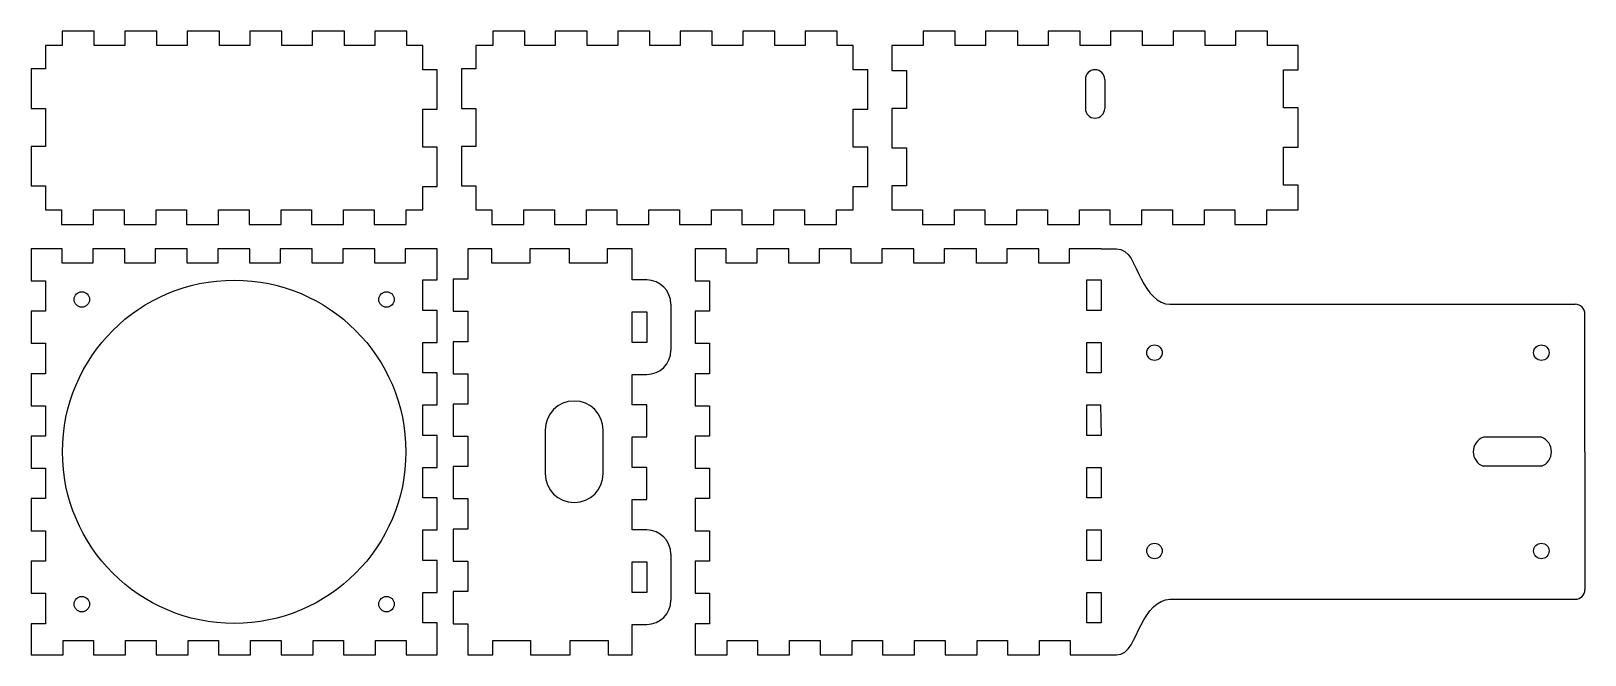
# Model space of a CAD drawing. Extents: x 14 to 335, y 15 to 144.
import ezdxf

# ---------------------------------------------------------------- set-up
doc = ezdxf.new("R2010")
doc.units = 0
doc.header["$MEASUREMENT"] = 0
doc.layers.get('0').update_dxf_attribs({"color": 1, "linetype": 'CONTINUOUS'})

msp = doc.modelspace()

# ---------------------------------------------------------------- linework, layer by layer
at = {"linetype": 'ByBlock'}
for p, q in [((231.61, 134.42), (231.61, 128.42)), ((235.61, 134.42), (235.61, 128.42)), ((234.91, 99.42), (237.91, 99.42)), ((234.91, 92.96), (234.91, 86.65)), ((145.91, 87.96), (145.91, 78.41)), ((249.41, 87.92), (255.91, 87.92)), ((255.91, 87.92), (324.91, 87.92)), ((324.91, 87.92), (332.91, 87.92)), ((140.91, 86.33), (140.91, 80.03)), ((334.91, 57.42), (334.91, 85.92)), ((234.91, 80.03), (234.91, 73.73)), ((234.77, 67.11), (234.91, 60.81)), ((119.91, 61.92), (119.91, 52.92)), ((131.91, 57.42), (131.91, 61.92)), ((325.91, 60.42), (313.91, 60.42)), ((131.91, 52.92), (131.91, 57.42)), ((334.91, 57.42), (334.91, 28.92)), ((234.91, 54.19), (234.91, 47.89)), ((325.91, 54.42), (313.91, 54.42)), ((234.91, 41.26), (234.91, 34.96)), ((145.91, 36.26), (145.91, 26.72)), ((140.91, 34.64), (140.91, 28.34)), ((234.91, 28.34), (234.91, 22.04)), ((249.41, 26.92), (255.91, 26.92)), ((255.91, 26.92), (324.91, 26.92)), ((324.91, 26.92), (332.91, 26.92)), ((234.91, 15.42), (237.91, 15.42))]:
    msp.add_line(p, q, dxfattribs=at)
for points in [[(13.61, 120.58), (13.61, 112.42), (16.61, 112.42), (16.61, 107.42), (19.91, 107.42), (19.91, 104.42), (26.53, 104.42), (26.53, 107.42), (32.83, 107.42), (32.83, 104.42), (39.46, 104.42), (39.46, 107.42), (45.76, 107.42), (45.76, 104.42), (52.38, 104.42), (52.38, 107.42), (58.68, 107.42), (58.68, 104.42), (65.3, 104.42), (65.3, 107.42), (71.6, 107.42), (71.6, 104.42), (78.23, 104.42), (78.23, 107.42), (84.53, 107.42), (84.53, 104.42), (91.15, 104.42), (91.15, 107.42), (94.61, 107.42), (94.61, 112.26), (97.61, 112.26), (97.61, 120.42), (94.61, 120.42), (94.61, 128.26), (97.61, 128.26), (97.61, 136.42), (94.61, 136.42), (94.61, 141.42), (91.31, 141.42), (91.31, 144.42), (84.69, 144.42), (84.69, 141.42), (78.39, 141.42), (78.39, 144.42), (71.76, 144.42), (71.76, 141.42), (65.46, 141.42), (65.46, 144.42), (58.84, 144.42), (58.84, 141.42), (52.54, 141.42), (52.54, 144.42), (45.92, 144.42), (45.92, 141.42), (39.62, 141.42), (39.62, 144.42), (32.99, 144.42), (32.99, 141.42), (26.69, 141.42), (26.69, 144.42), (20.07, 144.42), (20.07, 141.42), (16.61, 141.42), (16.61, 136.58), (13.61, 136.58), (13.61, 128.42), (16.61, 128.42), (16.61, 120.58), (13.61, 120.58)], [(105.61, 112.42), (105.61, 107.42), (108.91, 107.42), (108.91, 104.42), (115.53, 104.42), (115.53, 107.42), (121.83, 107.42), (121.83, 104.42), (128.46, 104.42), (128.46, 107.42), (134.76, 107.42), (134.76, 104.42), (141.38, 104.42), (141.38, 107.42), (147.68, 107.42), (147.68, 104.42), (154.3, 104.42), (154.3, 107.42), (160.6, 107.42), (160.6, 104.42), (167.23, 104.42), (167.23, 107.42), (173.53, 107.42), (173.53, 104.42), (180.15, 104.42), (180.15, 107.42), (183.61, 107.42), (183.61, 112.26), (186.61, 112.26), (186.61, 120.42), (183.61, 120.42), (183.61, 128.26), (186.61, 128.26), (186.61, 136.42), (183.61, 136.42), (183.61, 141.42), (180.31, 141.42), (180.31, 144.42), (173.69, 144.42), (173.69, 141.42), (167.39, 141.42), (167.39, 144.42), (160.76, 144.42), (160.76, 141.42), (154.46, 141.42), (154.46, 144.42), (147.84, 144.42), (147.84, 141.42), (141.54, 141.42), (141.54, 144.42), (134.92, 144.42), (134.92, 141.42), (128.62, 141.42), (128.62, 144.42), (121.99, 144.42), (121.99, 141.42), (115.69, 141.42), (115.69, 144.42), (109.07, 144.42), (109.07, 141.42), (105.61, 141.42), (105.61, 136.58), (102.61, 136.58), (102.61, 128.42), (105.61, 128.42), (105.61, 120.58), (102.61, 120.58), (102.61, 112.42), (105.61, 112.42)], [(191.61, 112.42), (191.61, 107.42), (197.91, 107.42), (197.91, 104.42), (204.53, 104.42), (204.53, 107.42), (210.83, 107.42), (210.83, 104.42), (217.46, 104.42), (217.46, 107.42), (223.76, 107.42), (223.76, 104.42), (230.38, 104.42), (230.38, 107.42), (236.68, 107.42), (236.68, 104.42), (243.3, 104.42), (243.3, 107.42), (249.6, 107.42), (249.6, 104.42), (256.23, 104.42), (256.23, 107.42), (262.53, 107.42), (262.53, 104.42), (269.15, 104.42), (269.15, 107.42), (275.61, 107.42), (275.61, 112.58), (272.61, 112.58), (272.61, 120.42), (275.61, 120.42), (275.61, 128.58), (272.61, 128.58), (272.61, 136.42), (275.61, 136.42), (275.61, 141.42), (269.31, 141.42), (269.31, 144.42), (262.69, 144.42), (262.69, 141.42), (256.39, 141.42), (256.39, 144.42), (249.76, 144.42), (249.76, 141.42), (243.46, 141.42), (243.46, 144.42), (236.84, 144.42), (236.84, 141.42), (230.54, 141.42), (230.54, 144.42), (223.92, 144.42), (223.92, 141.42), (217.62, 141.42), (217.62, 144.42), (210.99, 144.42), (210.99, 141.42), (204.69, 141.42), (204.69, 144.42), (198.07, 144.42), (198.07, 141.42), (191.61, 141.42), (191.61, 136.26), (194.61, 136.26), (194.61, 128.42), (191.61, 128.42), (191.61, 120.26), (194.61, 120.26), (194.61, 112.42), (191.61, 112.42)], [(13.61, 21.88), (13.61, 15.42), (20.23, 15.42), (20.23, 18.42), (26.53, 18.42), (26.53, 15.42), (33.15, 15.42), (33.15, 18.42), (39.46, 18.42), (39.46, 15.42), (46.08, 15.42), (46.08, 18.42), (52.38, 18.42), (52.38, 15.42), (59, 15.42), (59, 18.42), (65.3, 18.42), (65.3, 15.42), (71.92, 15.42), (71.92, 18.42), (78.23, 18.42), (78.23, 15.42), (84.85, 15.42), (84.85, 18.42), (91.15, 18.42), (91.15, 15.42), (97.61, 15.42), (97.61, 22.04), (94.61, 22.04), (94.61, 28.34), (97.61, 28.34), (97.61, 34.96), (94.61, 34.96), (94.61, 41.26), (97.61, 41.26), (97.61, 47.89), (94.61, 47.89), (94.61, 54.19), (97.61, 54.19), (97.61, 60.81), (94.61, 60.81), (94.61, 67.11), (97.61, 67.11), (97.61, 73.73), (94.61, 73.73), (94.61, 80.03), (97.61, 80.03), (97.61, 86.65), (94.61, 86.65), (94.61, 92.96), (97.61, 92.96), (97.61, 99.42), (90.99, 99.42), (90.99, 96.42), (84.69, 96.42), (84.69, 99.42), (78.07, 99.42), (78.07, 96.42), (71.76, 96.42), (71.76, 99.42), (65.14, 99.42), (65.14, 96.42), (58.84, 96.42), (58.84, 99.42), (52.22, 99.42), (52.22, 96.42), (45.92, 96.42), (45.92, 99.42), (39.3, 99.42), (39.3, 96.42), (32.99, 96.42), (32.99, 99.42), (26.37, 99.42), (26.37, 96.42), (20.07, 96.42), (20.07, 99.42), (13.61, 99.42), (13.61, 92.8), (16.61, 92.8), (16.61, 86.49), (13.61, 86.49), (13.61, 79.87), (16.61, 79.87), (16.61, 73.57), (13.61, 73.57), (13.61, 66.95), (16.61, 66.95), (16.61, 60.65), (13.61, 60.65), (13.61, 54.03), (16.61, 54.03), (16.61, 47.73), (13.61, 47.73), (13.61, 41.1), (16.61, 41.1), (16.61, 34.8), (13.61, 34.8), (13.61, 28.18), (16.61, 28.18), (16.61, 21.88), (13.61, 21.88)]]:
    msp.add_lwpolyline(points, close=True)
for points in [[(108.91, 99.42), (103.91, 99.42), (103.91, 93.12), (100.91, 93.12), (100.91, 86.49), (103.91, 86.49), (103.91, 80.19), (100.91, 80.19), (100.91, 73.57), (103.91, 73.57), (103.91, 67.27), (100.91, 67.27), (100.91, 60.65), (103.91, 60.65), (103.91, 54.35), (100.91, 54.35), (100.91, 47.73), (103.91, 47.73), (103.91, 41.42), (100.91, 41.42), (100.91, 34.8), (103.91, 34.8), (103.91, 28.5), (100.91, 28.5), (100.91, 21.88), (103.91, 21.88), (103.91, 15.42), (109.07, 15.42), (109.07, 18.42), (116.91, 18.42), (116.91, 15.42), (125.07, 15.42), (125.07, 18.42), (132.91, 18.42), (132.91, 15.42), (137.91, 15.42), (137.91, 21.72), (140.91, 21.72)], [(140.91, 92.96), (137.91, 92.96), (137.91, 99.42), (132.75, 99.42), (132.75, 96.42), (124.91, 96.42), (124.91, 99.42), (116.75, 99.42), (116.75, 96.42), (108.91, 96.42), (108.91, 99.42), (108.91, 99.42)], [(157.37, 99.42), (150.91, 99.42), (150.91, 92.8), (153.91, 92.8), (153.91, 86.49), (150.91, 86.49), (150.91, 79.87), (153.91, 79.87), (153.91, 73.57), (150.91, 73.57), (150.91, 66.95), (153.91, 66.95), (153.91, 60.65), (150.91, 60.65), (150.91, 54.03), (153.91, 54.03), (153.91, 47.73), (150.91, 47.73), (150.91, 41.1), (153.91, 41.1), (153.91, 34.8), (150.91, 34.8), (150.91, 28.18), (153.91, 28.18), (153.91, 21.88), (150.91, 21.88), (150.91, 15.42), (157.53, 15.42), (157.53, 18.42), (163.83, 18.42), (163.83, 15.42), (170.46, 15.42), (170.46, 18.42), (176.76, 18.42), (176.76, 15.42), (183.38, 15.42), (183.38, 18.42), (189.68, 18.42), (189.68, 15.42), (196.3, 15.42), (196.3, 18.42), (202.6, 18.42), (202.6, 15.42), (209.23, 15.42), (209.23, 18.42), (215.53, 18.42), (215.53, 15.42), (222.15, 15.42), (222.15, 18.42), (228.45, 18.42), (228.45, 15.42), (234.91, 15.42)], [(234.91, 99.42), (228.29, 99.42), (228.29, 96.42), (221.99, 96.42), (221.99, 99.42), (215.37, 99.42), (215.37, 96.42), (209.07, 96.42), (209.07, 99.42), (202.44, 99.42), (202.44, 96.42), (196.14, 96.42), (196.14, 99.42), (189.52, 99.42), (189.52, 96.42), (183.22, 96.42), (183.22, 99.42), (176.6, 99.42), (176.6, 96.42), (170.3, 96.42), (170.3, 99.42), (163.67, 99.42), (163.67, 96.42), (157.37, 96.42), (157.37, 99.42), (157.37, 99.42)], [(234.91, 86.65), (231.91, 86.65), (231.91, 92.96), (234.91, 92.96)], [(140.91, 80.03), (137.91, 80.03), (137.91, 86.33), (140.91, 86.33)], [(234.84, 73.73), (231.91, 73.73), (231.91, 80.03), (234.91, 80.03)], [(140.91, 41.26), (137.91, 41.26), (137.91, 47.57), (140.91, 47.57), (140.91, 54.19), (137.91, 54.19), (137.91, 60.49), (140.91, 60.49), (140.91, 67.11), (137.91, 67.11), (137.91, 73.41), (140.91, 73.41)], [(234.91, 60.81), (231.91, 60.81), (231.91, 67.11), (234.77, 67.11)], [(234.91, 47.89), (231.91, 47.89), (231.91, 54.19), (234.91, 54.19)], [(234.91, 34.96), (231.91, 34.96), (231.91, 41.26), (234.91, 41.26)], [(140.91, 28.34), (137.91, 28.34), (137.91, 34.64), (140.91, 34.64)], [(234.91, 22.04), (231.91, 22.04), (231.91, 28.34), (234.91, 28.34)]]:
    msp.add_lwpolyline(points)
for centre, radius in [((55.61, 57.42), 35.5), ((24.11, 88.92), 1.6), ((87.11, 88.92), 1.6), ((245.91, 77.92), 1.6), ((325.91, 77.92), 1.6), ((245.91, 36.92), 1.6), ((325.91, 36.92), 1.6), ((24.11, 25.92), 1.6), ((87.11, 25.92), 1.6)]:
    msp.add_circle(centre, radius, dxfattribs=at)
for centre, radius, start, end in [((233.61, 134.42), 2, 0, 180), ((233.61, 128.42), 2, 180, 0), ((140.91, 87.96), 5, 0, 90), ((332.91, 85.92), 2, 0, 90), ((140.91, 78.41), 5, 270, 0), ((125.91, 61.92), 6, 0, 180), ((315.02, 57.42), 3.2, 110.3028, 249.6972), ((324.8, 57.42), 3.2, 290.3028, 69.6972), ((125.91, 52.92), 6, 180, 0), ((140.91, 36.26), 5, 0, 90), ((332.91, 28.92), 2, 270, 0), ((140.91, 26.72), 5, 270, 0)]:
    msp.add_arc(centre, radius, start, end, dxfattribs=at)
for points in [[(237.91, 99.42), (238.03, 99.42), (243.16, 93.17), (249.1, 87.92), (249.41, 87.92)], [(237.91, 15.42), (238.03, 15.42), (243.16, 21.67), (249.1, 26.92), (249.41, 26.92)]]:
    msp.add_spline(points, degree=3, dxfattribs=at)

doc.saveas('drawing.dxf')
